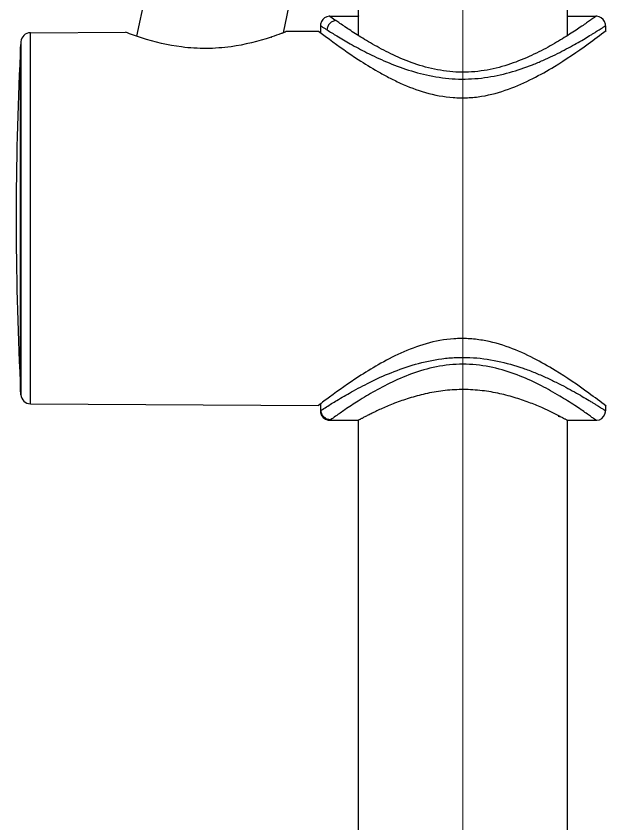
# Model space of a CAD drawing. Extents: x 8047 to 11207, y 0 to 2315.
# Drawn here: x 9146.3 to 9208.3, y 670.7 to 755.6 of the extents above; entities that cross this region are included whole.
import ezdxf

# ---------------------------------------------------------------- set-up
doc = ezdxf.new("R2010")
doc.units = 0
doc.header["$LTSCALE"] = 10
doc.header["$MEASUREMENT"] = 0
doc.linetypes.add('CENTER2', pattern=[28.575000000000003, 19.05, -3.175, 3.175, -3.175])
doc.layers.add('Cneter', color=1, linetype='CENTER2', lineweight=13)
doc.layers.add('DEF_LAYER_ASSEM_MEMBER', color=7, linetype='CONTINUOUS')

msp = doc.modelspace()

# ---------------------------------------------------------------- linework, layer by layer
at = {"layer": 'Cneter', "lineweight": 5, "ltscale": 0.5}
msp.add_line((9193.26768823386, 518.718725526146), (9193.26768823386, 1350.937683702884), dxfattribs=at)
at = {"layer": 'DEF_LAYER_ASSEM_MEMBER', "color": 7, "linetype": 'Continuous'}
for p, q in [((9182.26768823386, 753.5702942131313), (9182.26768823386, 1013.705805999807)), ((9204.26768823386, 755.6122856099222), (9204.26768823386, 895.5109507556671)), ((9204.26768823386, 753.5705491159547), (9204.26768823386, 776.553191440172)), ((9160.56156536796, 761.1741531462222), (9158.93068034706, 753.5014423717222)), ((9175.764095308561, 760.5504180738222), (9174.340946244862, 753.8550281384222)), ((9179.26768823386, 755.6122856100222), (9182.26768823386, 755.6122856100222)), ((9204.26732341266, 755.6122856100222), (9207.26535041596, 755.6122856100222)), ((9207.26763969896, 755.6122503980222), (9207.267836827861, 755.6122855195223)), ((9178.26768823386, 754.6122856100222), (9178.26768823386, 753.8981607662222)), ((9208.26768823386, 754.6122848033223), (9208.26768823386, 754.0773158740222)), ((9147.76176241666, 753.8711393829223), (9157.767232513459, 753.9304310576223)), ((9174.78494719046, 754.0312767742222), (9178.06864016486, 754.0507356955222)), ((9146.769146694562, 752.9251456883222), (9146.740181806661, 752.3814445118222)), ((9146.73976954256, 752.1440701019222), (9146.73976954256, 716.5805011181222)), ((9146.769146694562, 715.7994255317222), (9146.740181806661, 716.3431267082223)), ((9147.76176241476, 714.8534318371222), (9178.06864469326, 714.6738354976222)), ((9178.26768823386, 714.8265615703223), (9178.26768823386, 714.1122856100222)), ((9208.26768823386, 714.6473961733221), (9208.26768823386, 714.1122873663222)), ((9179.26768823386, 713.1122856100222), (9182.26768823386, 713.1122856100222)), ((9182.26768823386, 533.0289390519096), (9182.26768823386, 713.11271847444)), ((9204.26768823386, 533.0289390519096), (9204.26768823386, 713.1124334055825)), ((9204.26768817376, 713.1122856100222), (9207.26767252836, 713.1122856100222))]:
    msp.add_line(p, q, dxfattribs=at)
at = {"layer": 'DEF_LAYER_ASSEM_MEMBER', "color": 9, "linetype": 'Continuous'}
for p, q in [((9179.26768823386, 755.6122856100222), (9179.90984479406, 755.1531119598222)), ((9182.34258805516, 755.5722799920222), (9182.26769780036, 755.6122812825222)), ((9147.76176241866, 714.8534318371222), (9147.76176241666, 753.8711393829223)), ((9146.769146694562, 752.9251456883222), (9146.769146694562, 715.7994255317222)), ((9146.740181806661, 716.3431267082223), (9146.740181806661, 752.3814445118222)), ((9146.69911400896, 751.5810737836222), (9146.69911400896, 717.1434974364222)), ((9178.26756612456, 714.1128320643222), (9178.338937412362, 714.1587621305222)), ((9179.33537452156, 713.1604648622223), (9179.267672530259, 713.1122911200222))]:
    msp.add_line(p, q, dxfattribs=at)
at = {"layer": 'DEF_LAYER_ASSEM_MEMBER', "color": 7, "linetype": 'Continuous'}
for points in [[(9179.26802199256, 755.6116622560222), (9179.17740130896, 755.6074439084222), (9178.940013017262, 755.5561630861222), (9178.71763713166, 755.4458305932222), (9178.522649160659, 755.2775407534222), (9178.37118312256, 755.0524456023222), (9178.28200493746, 754.7742724353222), (9178.26863093426, 754.6121305895223)], [(9208.267832803162, 754.6122757105222), (9208.25447606486, 754.7743884535222), (9208.16547680736, 755.0523113740222), (9208.01394795606, 755.2777213029223), (9207.81882259596, 755.4462582321222), (9207.59625905726, 755.5567540734222), (9207.35867131656, 755.6080979487223), (9207.267651804661, 755.6123117323222)], [(9178.26756567946, 714.1123014009222), (9178.28569100066, 713.9234400067222), (9178.39217440346, 713.6297276703223), (9178.56692101276, 713.3990407109222), (9178.80068887466, 713.2283705985222), (9179.09552703286, 713.1273041443222), (9179.26770657986, 713.1122715655223)], [(9207.26753621636, 713.1127680562222), (9207.35205019056, 713.1164411186222), (9207.61292637516, 713.1744935791222), (9207.85912091646, 713.3072496153222), (9208.06166791536, 713.5060795118221), (9208.19929533466, 713.7509685681222), (9208.262053603961, 714.0132244621223), (9208.26709002856, 714.1123657855222)]]:
    msp.add_lwpolyline(points, dxfattribs=at)
for centre, radius, start, end in [((9147.76768823856, 752.8711569408223), 1, 90.33952657098008, 176.9051679198007), ((9164.33086077826, 779.6950259743222), 27.7102984015, 288.4342545854803, 288.5940559569912), ((9490.09600293486, 734.3622856100222), 343.8283147011, 177.1294489345002, 182.8705510654998), ((9146.998737577662, 751.5660499004222), 0.3, 150.1023593078973, 177.1294489345002), ((9146.998737577662, 717.1585213196223), 0.3, 182.8705510654998, 209.8976406921026), ((9147.76768823856, 715.8534142792222), 1, 183.0948320801994, 269.6604734289678)]:
    msp.add_arc(centre, radius, start, end, dxfattribs=at)
at = {"layer": 'DEF_LAYER_ASSEM_MEMBER', "color": 9, "linetype": 'Continuous'}
for points, start_tangent, end_tangent in [([(9207.267840931461, 755.6122853514222), (9207.26511770356, 755.6096975235222), (9207.254534716561, 755.6019413415222), (9207.236335497859, 755.5890463792222), (9207.21076357436, 755.5710422099223), (9207.17806247336, 755.5479584074224), (9207.13847286686, 755.5198252753222), (9207.03911042366, 755.4486551115223), (9206.91306276796, 755.3581677456224), (9206.76058093266, 755.2490348074222), (9206.582042006059, 755.1220368187222), (9206.37808173666, 754.9781777434223), (9205.896620351661, 754.6440389526223), (9205.32252361356, 754.2555571542222), (9204.66256812906, 753.8223803098223), (9203.92201791736, 753.3548607485224), (9203.10547157196, 752.8637398860224), (9202.21701784646, 752.3601718744222), (9200.23364026046, 751.3661314502223), (9197.981833794362, 750.4944724186222), (9195.492235127662, 749.8954220815223), (9192.859437114861, 749.7220085064223), (9190.25566318576, 750.0418481691223), (9187.832411502859, 750.7410823321222), (9185.66160652176, 751.6653454295224), (9183.76265745296, 752.6711370978223), (9182.91821181446, 753.1685226387223), (9182.14733290266, 753.6463576025222), (9181.455887821361, 754.0939210051222), (9180.848984280961, 754.5008192885223), (9180.328378489161, 754.8568616088222), (9179.90984479406, 755.1531119598222)], (0.9999883854181908, 0.004819650269455098), (-0.8047733572433047, 0.5935822129000671)), ([(9178.95420031686, 754.1728592467222), (9178.795694919361, 754.2726133781222), (9178.65712981316, 754.3602972517224), (9178.539029022759, 754.4355547862223), (9178.44183890316, 754.4980083863222), (9178.36586807196, 754.5472423052223), (9178.33593185836, 754.5667708306223), (9178.31140390156, 754.5828484095223), (9178.292300655161, 754.5954556037221), (9178.27863702476, 754.6045754864223), (9178.27042791586, 754.6101911307222), (9178.26768823386, 754.6122856100224)], (-0.8469046271861718, 0.5317448189222452), (0, 1)), ([(9178.95420031686, 754.1728592467222), (9179.98172208576, 753.5413322187222), (9181.40087750076, 752.7123131052223), (9183.15668666496, 751.7723242856223), (9185.20792270296, 750.8123862152223), (9187.52748104486, 749.9434097758223), (9190.08292586486, 749.2968945341223), (9192.79980281806, 749.0004113357222), (9195.543755656461, 749.1505164288224), (9198.16521181446, 749.6927192151222), (9200.56979929386, 750.5012128078223), (9201.67618401336, 750.9640603475223), (9202.714622671261, 751.4442342064223), (9203.68199301736, 751.9275799759222), (9204.57447467006, 752.4014537116224), (9205.386930530261, 752.8549621833223), (9206.11337383596, 753.2775045965222), (9206.74701191326, 753.6583455043224), (9207.02671471766, 753.8295226129222), (9207.280387721661, 753.9859074717223), (9207.507066740662, 754.1265174521224), (9207.705787782761, 754.2507502245222), (9207.87560047946, 754.3580006660223), (9208.01572754506, 754.4474970634224), (9208.125510801561, 754.5183530647223), (9208.168820193761, 754.5465155932221), (9208.20432738356, 754.5697276629222), (9208.23199977166, 754.5879495058222), (9208.25180536896, 754.6011422349222), (9208.26371218606, 754.6092669630222), (9208.26768823386, 754.6122848033224)], (0.8494639394400729, -0.5276466768500986), (0, 1)), ([(9179.90982280046, 755.1531095432222), (9179.571809535559, 755.0661662159223), (9179.256986657161, 754.8434785124223), (9179.039633641962, 754.5202719531222), (9178.954201832661, 754.1728703229223)], (-0.9976262013370625, -0.06886190823512761), (-0.06764917965172496, -0.9977091702958577)), ([(9178.33893486506, 714.1591635285223), (9178.906476976059, 714.5208780700221), (9179.99487161326, 715.1923223210223), (9181.53168613056, 716.0869887821224), (9183.45028541466, 717.0998565472223), (9185.70240259896, 718.1174794716222), (9188.25527684336, 718.9994817206223), (9191.059152237962, 719.5830905912222), (9192.52270951096, 719.7132285626222), (9193.999038347461, 719.7139459203223), (9196.89128246996, 719.3414737308223), (9199.58036735846, 718.5904681336223), (9200.82208843546, 718.1232972884223), (9201.98826109896, 717.6219506777222), (9203.075458433861, 717.1053605853223), (9204.079604644361, 716.5901483756222), (9204.995435927362, 716.0911226547222), (9205.81625938716, 715.6216556543221), (9206.534155040561, 715.1952445995222), (9206.85177652906, 715.0024145268222), (9207.14025604196, 714.8254097062223), (9207.39839270676, 714.6657928260224), (9207.625014082361, 714.5245341518222), (9207.818957225161, 714.4024176451222), (9207.979163088661, 714.3003291438223), (9208.046352847661, 714.2571401810224), (9208.10480028986, 714.2193778840224), (9208.154405303561, 714.1871845390223), (9208.19508344096, 714.1606750441223), (9208.22678969676, 714.1398953320223), (9208.24948517686, 714.1248806502223), (9208.25744172166, 714.1195462104222), (9208.26313098726, 714.1156662459222), (9208.26768823386, 714.1122873663222)], (0.8371898745275471, 0.5469123458000833), (0, -1)), ([(9207.26767252836, 713.1123205835224), (9207.197554677561, 713.1622085344222), (9206.99826326536, 713.3048012625221), (9206.67624037236, 713.5349312685222), (9206.23755473406, 713.8447536059222), (9205.68794192186, 714.2242225516222), (9205.034062132061, 714.6617019736221), (9203.443243257861, 715.6609513863224), (9201.515622631461, 716.7376623791223), (9199.27309401796, 717.7657098146224), (9196.73319416276, 718.5804576210222), (9193.96592579996, 718.9904067739222), (9192.54675620176, 718.9893453307221), (9191.142974439761, 718.8451686855223), (9188.47693730116, 718.2055829049224), (9186.08503716346, 717.2585597766224), (9184.00065217166, 716.1881476086223), (9182.24249021976, 715.1359275707223), (9180.845615411261, 714.2161139924224), (9179.85770579416, 713.5298732323223), (9179.33537452156, 713.1604648622223)], (-0.7931451627191591, 0.6090326352956784), (-0.8115741292985705, -0.5842494609781571)), ([(9203.49258818326, 713.5221680613223), (9202.65292058996, 713.9405729853223), (9201.54947831426, 714.4477420860222), (9200.20786519516, 714.9914499364221), (9198.65389875736, 715.5134842475222), (9196.92031395776, 715.9535655572223), (9195.04764212846, 716.2491064785223), (9193.09662491456, 716.3430200459222), (9191.15356734936, 716.2110116264222), (9189.30141253596, 715.8859653505223), (9187.59666150256, 715.4270193152223), (9186.07776409056, 714.8967533100223), (9185.39811708676, 714.6237110636222), (9184.77683311566, 714.3550620751222), (9184.216818201661, 714.0979971853222), (9183.720662806962, 713.8592963404222), (9183.29111468026, 713.6451658912224), (9182.93166492906, 713.4611611202223), (9182.77946875976, 713.3820151199222), (9182.646179053962, 713.3121955942223), (9182.53220980166, 713.2521932292223), (9182.43799339786, 713.2024483223223), (9182.364001646762, 713.1633250801223), (9182.334727609861, 713.1478448102222), (9182.310659275561, 713.1351243700224), (9182.291838484161, 713.1251913164222), (9182.278330671059, 713.1180669992224), (9182.27024186496, 713.1137620901223), (9182.267682102862, 713.1122862059224)], (-0.8885482529807137, 0.4587831755033325), (0.972185285325674, -0.2342130888661817)), ([(9179.33579108926, 713.1604632589222), (9178.970514579862, 713.2321827465222), (9178.633493555859, 713.4549499691223), (9178.41090746216, 713.7926695621223), (9178.33893619106, 714.1589826408223)], (-0.9999835074322618, 0.005743245029744885), (-0.006829311176259339, 0.9999766799825174)), ([(9203.27843991536, 713.5610970312223), (9203.33226176766, 713.5388371527223), (9203.49258817026, 713.5221681693222)], (0.8932152570145799, -0.4496292969062159), (0.9943325699784756, 0.1063143465389308)), ([(9203.49284637906, 713.5221870148222), (9203.82526762996, 713.3494588296222), (9203.95801642576, 713.2794435504221), (9204.067801757861, 713.2209617332223), (9204.15415803156, 713.1745189791224), (9204.216588524861, 713.1406189222222), (9204.25458659956, 713.1197613990222), (9204.26771706136, 713.1124105436222)], (0.8890015301137311, -0.4579042251993807), (0.783124566062592, -0.6218648679812016))]:
    msp.add_spline(points, degree=3, dxfattribs=dict(at, start_tangent=start_tangent, end_tangent=end_tangent))
at = {"layer": 'DEF_LAYER_ASSEM_MEMBER', "color": 7, "linetype": 'Continuous'}
for points, start_tangent, end_tangent in [([(9173.09330800856, 753.4066225227222), (9168.87079069396, 752.4019141657222), (9166.27469161776, 752.2144080260222), (9163.67698418236, 752.3697285428223), (9159.452276073062, 753.3269771480223), (9157.767232513459, 753.9304310576223)], (-0.9486876981833315, -0.3162145653122452), (-0.9306461618901214, 0.3659203757092329)), ([(9174.78494719046, 754.0312767742222), (9174.76240358656, 754.0204875436222), (9174.68243018266, 753.9883618372222), (9174.463755930461, 753.9023214030223), (9174.13294773436, 753.7756851078223), (9173.166593769361, 753.4311637296222)], (-0.8914887897985372, -0.4530427547853952), (-0.9478020676171879, -0.3188592802798496)), ([(9178.06768823386, 754.0497203484224), (9179.21311957156, 753.1875830278224), (9182.25779552586, 751.0591934405222), (9184.30912562336, 749.7992067250221), (9185.44976905486, 749.1749010534223), (9186.665611325061, 748.5800618730223), (9189.32270751366, 747.5864556585223), (9192.236247460762, 747.0562467078222), (9193.73966272916, 747.0325336093222), (9195.230998713061, 747.1857183437222), (9198.06385404596, 747.9382843130222), (9200.61871155126, 749.0558031592224), (9202.876714317259, 750.3224254635223), (9206.43505036656, 752.7095030873222), (9208.32098425566, 754.1179971610223)], (0.7946248075210783, -0.6071008279290099), (0.7931206661799864, 0.6090645358894364)), ([(9208.341569578959, 714.5907613237222), (9206.49836496916, 715.9691309399224), (9202.95741404106, 718.3524382011224), (9200.702595071962, 719.6255151365223), (9198.149516794962, 720.7561400167223), (9195.31474199846, 721.5240475910222), (9193.82094166286, 721.6900482362222), (9192.31273593526, 721.6800895599223), (9189.38635524066, 721.1598125005222), (9186.715605220961, 720.1656293767223), (9184.345150639561, 718.9456555687221), (9182.28216064426, 717.6811407641222), (9179.220066014059, 715.5420976344222), (9178.06768823386, 714.6748556616222)], (-0.7929583203835052, 0.6092758834342373), (-0.7946416312223263, -0.6070788070162889))]:
    msp.add_spline(points, degree=3, dxfattribs=dict(at, start_tangent=start_tangent, end_tangent=end_tangent))

doc.saveas('drawing.dxf')
